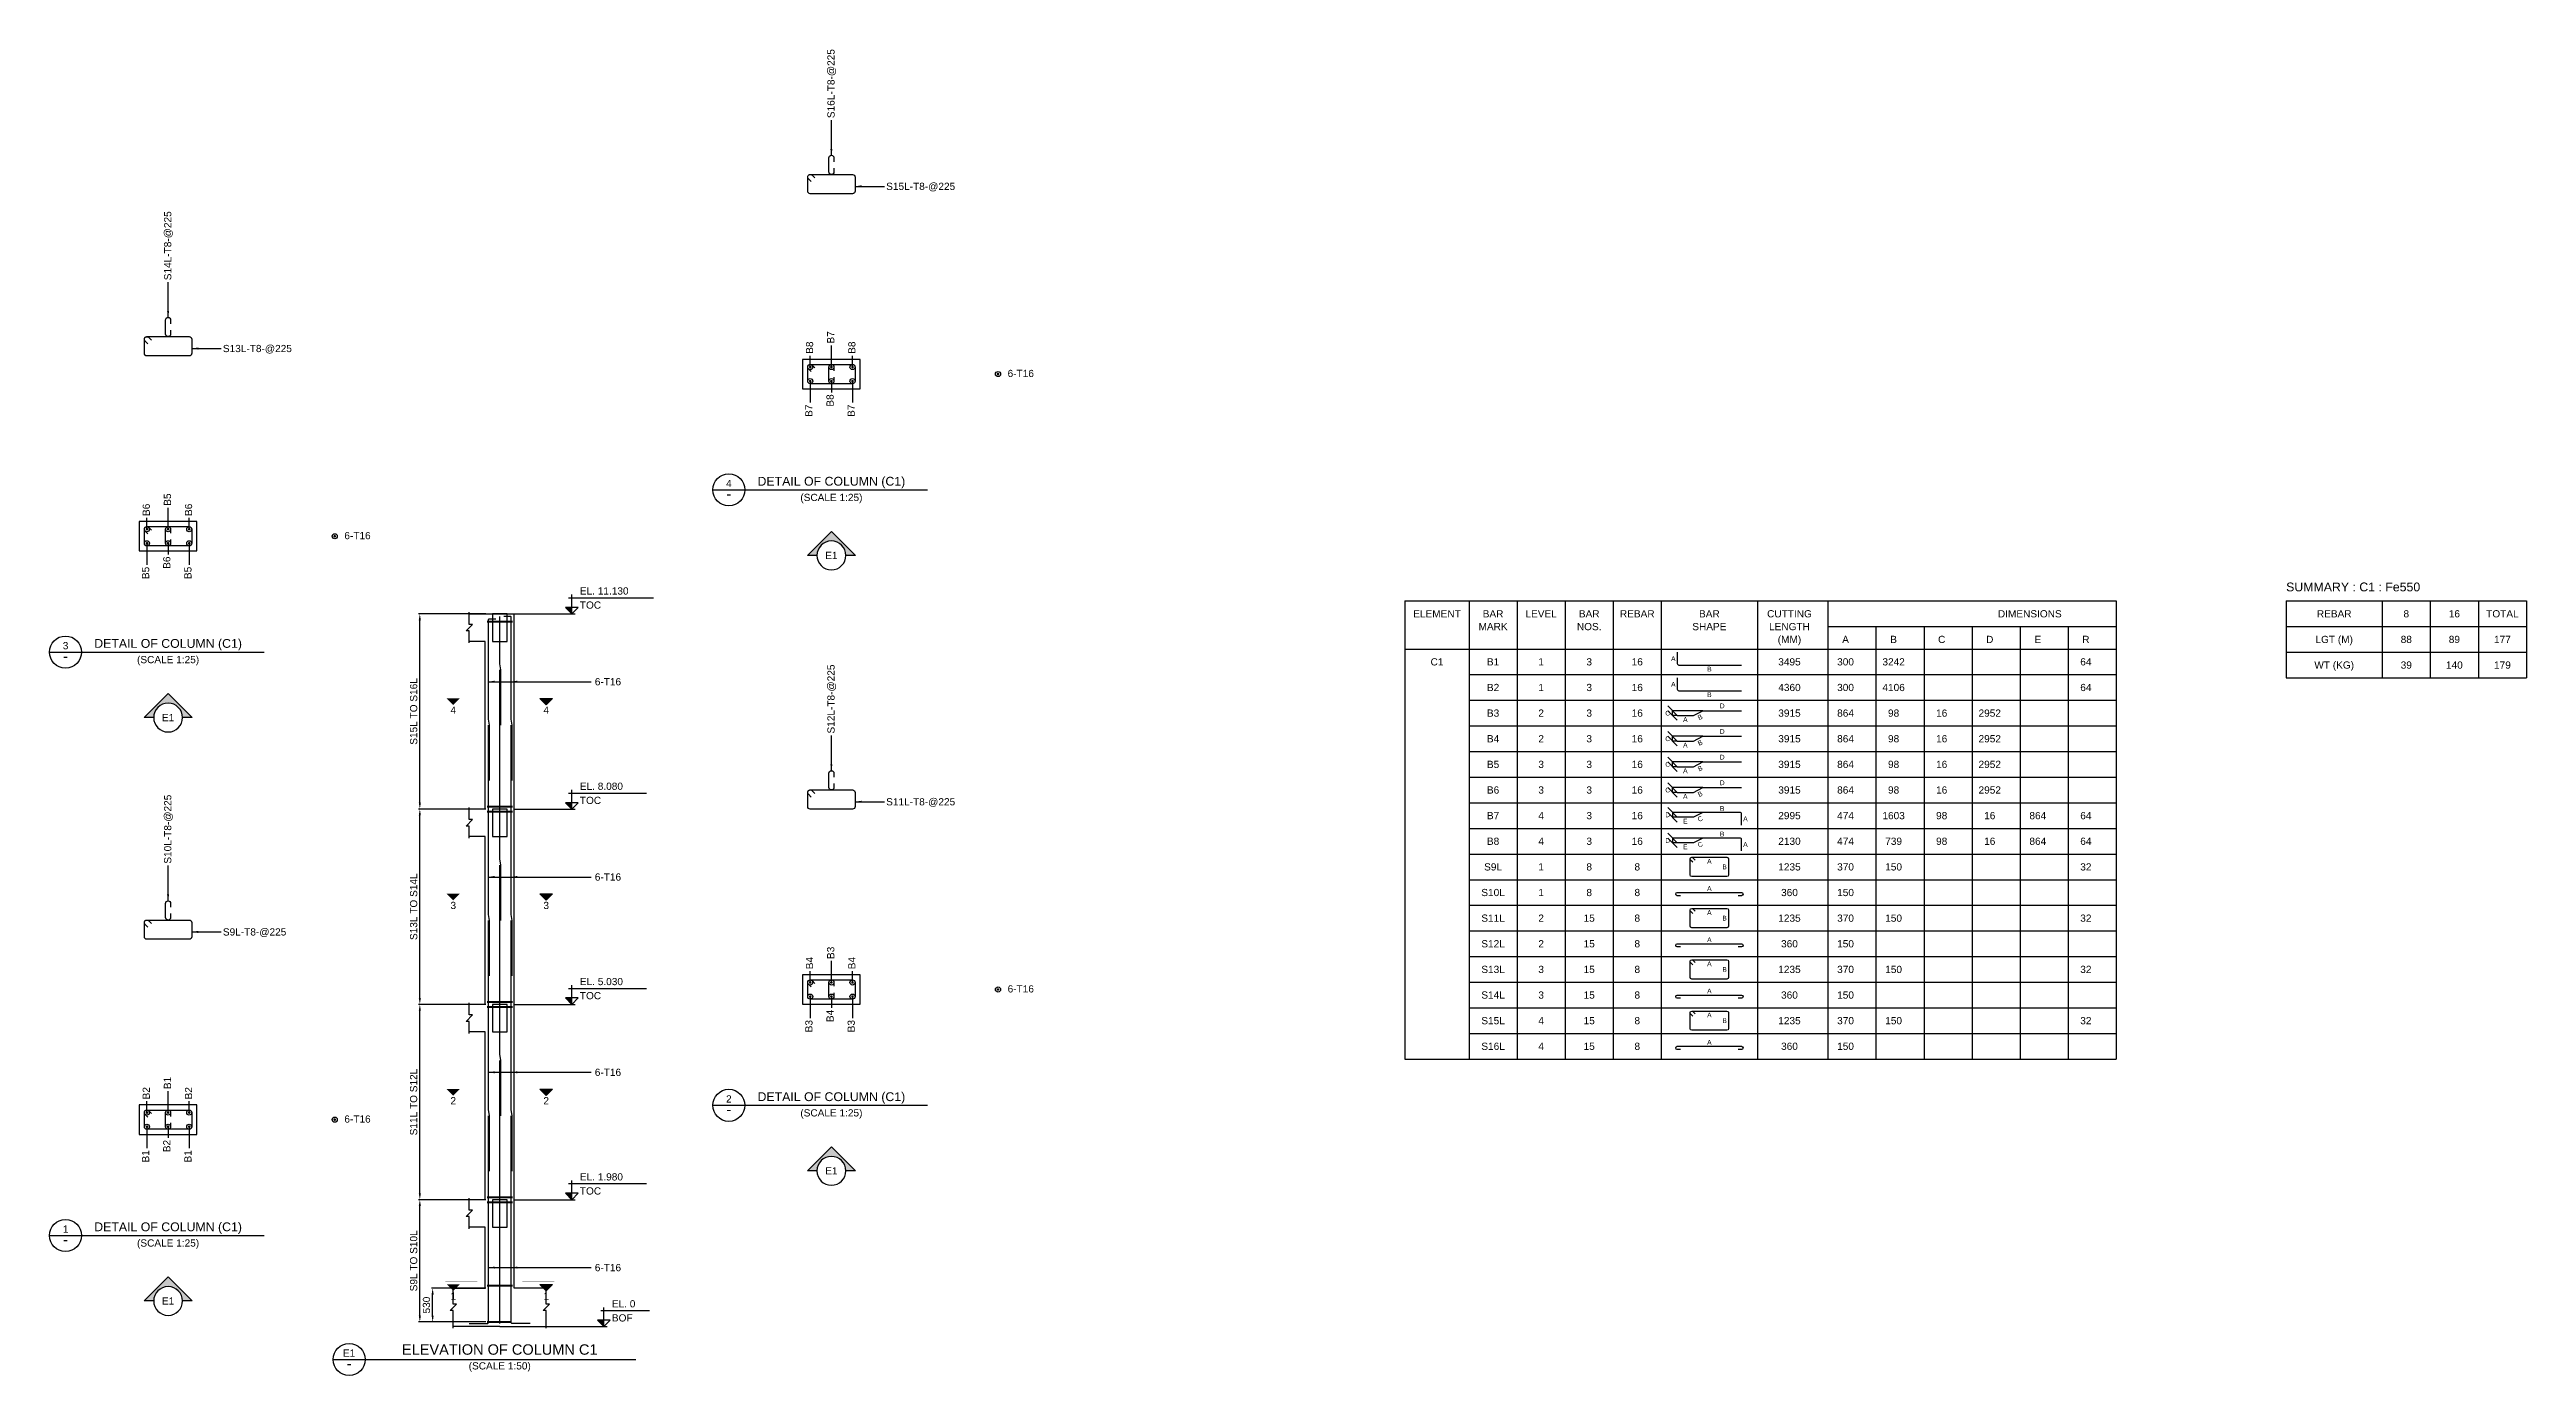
# Model space of a CAD drawing. Header units: inches. Extents: x -14050 to 64750, y -1525 to 593364.
# Drawn here: x -14050 to 63250, y -1525 to 39862 of the extents above; entities that cross this region are included whole.
import ezdxf
from ezdxf.enums import TextEntityAlignment as Align

# ---------------------------------------------------------------- set-up
doc = ezdxf.new("R2010")
doc.units = ezdxf.units.IN
doc.header["$MEASUREMENT"] = 0
for name, color, linetype in [('colSectionMarkLayer', 5, 'Continuous'), ('Concrete Line', 2, 'Continuous'), ('Dim', 31, 'Continuous'), ('Hatch', 25, 'Continuous'), ('Labels', 4, 'Continuous'), ('Link', 225, 'Continuous'), ('Reinforcement', 130, 'Continuous'), ('Schedule Border', 60, 'Continuous'), ('Schedule Header', 4, 'Continuous'), ('Text', 31, 'Continuous'), ('Text_Scale', 31, 'Continuous')]:
    doc.layers.add(name, color=color, linetype=linetype)
doc.styles.add('SC-BBS1', font='SansSerif')
doc.styles.add('SC-COL2', font='sanss___.ttf')
doc.styles.get("Standard").update_dxf_attribs({"font": 'txt.shx'})
doc.dimstyles.new('ColumnSch', dxfattribs={"dimtxt": 225, "dimasz": 200, "dimexe": 38, "dimexo": 38, "dimgap": 80, "dimtad": 1, "dimtoh": 1, "dimdec": 0, "dimzin": 0, "dimdsep": 46, "dimtxsty": 'SC-BBS1', "dimcen": 0.09, "dimclrd": 8, "dimclre": 8, "dimclrt": 31, "dimadec": 0, "dimazin": 0, "dimtfac": 1, "dimtdec": 0, "dimtix": 1, "dimtofl": 0, "dimtmove": 0, "dimatfit": 3, "dimfxl": 1, "dimtolj": 1, "dimtzin": 0, "dimarcsym": 0})
doc.dimstyles.new('SCBBSDim', dxfattribs={"dimtxt": 225, "dimasz": 0.18, "dimexe": 0, "dimexo": 0, "dimgap": 0, "dimtad": 1, "dimtoh": 1, "dimdec": 0, "dimzin": 0, "dimdsep": 46, "dimtxsty": 'Standard', "dimtsz": 150, "dimcen": 0.09, "dimclrd": 8, "dimclre": 8, "dimclrt": 3, "dimadec": 0, "dimazin": 0, "dimtfac": 1, "dimtdec": 0, "dimtix": 1, "dimtofl": 0, "dimtmove": 0, "dimatfit": 3, "dimfxl": 1, "dimtolj": 1, "dimtzin": 0, "dimarcsym": 0})
doc.dimstyles.get("Standard").update_dxf_attribs({"dimtxt": 0.18, "dimasz": 200, "dimexe": 0.18, "dimexo": 0.0625, "dimgap": 0.09, "dimtad": 0, "dimtih": 1, "dimtoh": 1, "dimdec": 4, "dimzin": 0, "dimdsep": 46, "dimtxsty": 'Standard', "dimcen": 0.09, "dimadec": 0, "dimazin": 0, "dimtfac": 1, "dimtdec": 4, "dimtofl": 0, "dimtmove": 0, "dimatfit": 3, "dimfxl": 1, "dimtolj": 1, "dimtzin": 0, "dimarcsym": 0})

# ---------------------------------------------------------------- blocks, each defined once
blk = doc.blocks.new('*D0')
at = {"color": 8, "linetype": 'ByBlock', "lineweight": -2}
for p, q in [((-432, 3962), (-2532, 3962)), ((-2494, 344), (-2494, 3762)), ((-432, 144), (-2532, 144))]:
    blk.add_line(p, q, dxfattribs=at)
at = {"color": 8}
for points in [[(-2494, 3962), (-2461, 3762), (-2527, 3762)], [(-2494, 144), (-2527, 344), (-2461, 344)]]:
    blk.add_solid(points, dxfattribs=at)
at = {"layer": 'DEFPOINTS', "color": 31}
for p in [(-394, 3962), (-2494, 144), (-394, 144)]:
    blk.add_point(p, dxfattribs=at)
at = {"color": 31, "insert": (-2686, 2053), "char_height": 225, "attachment_point": 5, "rotation": 90, "style": 'SC-BBS1'}
blk.add_mtext('\\A1;S9L TO S10L', dxfattribs=at)
blk = doc.blocks.new('*D1')
at = {"color": 8, "linetype": 'ByBlock', "lineweight": -2}
for p, q in [((-432, 1200), (-2132, 1200)), ((-2094, 344), (-2094, 1000)), ((-432, 144), (-2132, 144))]:
    blk.add_line(p, q, dxfattribs=at)
at = {"color": 8}
for points in [[(-2094, 1200), (-2061, 1000), (-2127, 1000)], [(-2094, 144), (-2127, 344), (-2061, 344)]]:
    blk.add_solid(points, dxfattribs=at)
at = {"layer": 'DEFPOINTS', "color": 31}
for p in [(-394, 1200), (-2094, 144), (-394, 144)]:
    blk.add_point(p, dxfattribs=at)
at = {"color": 31, "insert": (-2286, 672), "char_height": 225, "attachment_point": 5, "rotation": 90, "style": 'SC-BBS1'}
blk.add_mtext('\\A1;530', dxfattribs=at)
blk = doc.blocks.new('*D2')
at = {"color": 8, "linetype": 'ByBlock', "lineweight": -2}
for p, q in [((-432, 10058), (-2532, 10058)), ((-2494, 4162), (-2494, 9858)), ((-432, 3962), (-2532, 3962))]:
    blk.add_line(p, q, dxfattribs=at)
at = {"color": 8}
for points in [[(-2494, 10058), (-2461, 9858), (-2527, 9858)], [(-2494, 3962), (-2527, 4162), (-2461, 4162)]]:
    blk.add_solid(points, dxfattribs=at)
at = {"layer": 'DEFPOINTS', "color": 31}
for p in [(-394, 10058), (-2494, 3962), (-394, 3962)]:
    blk.add_point(p, dxfattribs=at)
at = {"color": 31, "insert": (-2686, 7010), "char_height": 225, "attachment_point": 5, "rotation": 90, "style": 'SC-BBS1'}
blk.add_mtext('\\A1;S11L TO S12L', dxfattribs=at)
blk = doc.blocks.new('*D3')
at = {"color": 8, "linetype": 'ByBlock', "lineweight": -2}
for p, q in [((-432, 16154), (-2532, 16154)), ((-2494, 10258), (-2494, 15954)), ((-432, 10058), (-2532, 10058))]:
    blk.add_line(p, q, dxfattribs=at)
at = {"color": 8}
for points in [[(-2494, 16154), (-2461, 15954), (-2527, 15954)], [(-2494, 10058), (-2527, 10258), (-2461, 10258)]]:
    blk.add_solid(points, dxfattribs=at)
at = {"layer": 'DEFPOINTS', "color": 31}
for p in [(-394, 16154), (-2494, 10058), (-394, 10058)]:
    blk.add_point(p, dxfattribs=at)
at = {"color": 31, "insert": (-2686, 13106), "char_height": 225, "attachment_point": 5, "rotation": 90, "style": 'SC-BBS1'}
blk.add_mtext('\\A1;S13L TO S14L', dxfattribs=at)
blk = doc.blocks.new('*D4')
at = {"color": 8, "linetype": 'ByBlock', "lineweight": -2}
for p, q in [((-432, 22250), (-2532, 22250)), ((-2494, 16354), (-2494, 22050)), ((-432, 16154), (-2532, 16154))]:
    blk.add_line(p, q, dxfattribs=at)
at = {"color": 8}
for points in [[(-2494, 22250), (-2461, 22050), (-2527, 22050)], [(-2494, 16154), (-2527, 16354), (-2461, 16354)]]:
    blk.add_solid(points, dxfattribs=at)
at = {"layer": 'DEFPOINTS', "color": 31}
for p in [(-394, 22250), (-2494, 16154), (-394, 16154)]:
    blk.add_point(p, dxfattribs=at)
at = {"color": 31, "insert": (-2686, 19202), "char_height": 225, "attachment_point": 5, "rotation": 90, "style": 'SC-BBS1'}
blk.add_mtext('\\A1;S15L TO S16L', dxfattribs=at)
blk = doc.blocks.new('*D5')
at = {"color": 8, "linetype": 'ByBlock', "lineweight": -2}
for p, q in [((36750, 19075), (36450, 19375)), ((36450, 19225), (36750, 18925)), ((37550, 19225), (36600, 19225)), ((36600, 19075), (36600, 19225)), ((36750, 19075), (36600, 19075))]:
    blk.add_line(p, q, dxfattribs=at)
at = {"layer": 'DEFPOINTS', "color": 31}
for p in [(36600, 19075), (36750, 19075), (37550, 19225)]:
    blk.add_point(p, dxfattribs=at)
blk = doc.blocks.new('*D6')
at = {"color": 8, "linetype": 'ByBlock', "lineweight": -2}
for p, q in [((36750, 18275), (36450, 18575)), ((36450, 18425), (36750, 18125)), ((37550, 18425), (36600, 18425)), ((36600, 18275), (36600, 18425)), ((36750, 18275), (36600, 18275))]:
    blk.add_line(p, q, dxfattribs=at)
at = {"layer": 'DEFPOINTS', "color": 31}
for p in [(36600, 18275), (36750, 18275), (37550, 18425)]:
    blk.add_point(p, dxfattribs=at)
blk = doc.blocks.new('*D7')
at = {"color": 8, "linetype": 'ByBlock', "lineweight": -2}
for p, q in [((36750, 17475), (36450, 17775)), ((36450, 17625), (36750, 17325)), ((37550, 17625), (36600, 17625)), ((36600, 17475), (36600, 17625)), ((36750, 17475), (36600, 17475))]:
    blk.add_line(p, q, dxfattribs=at)
at = {"layer": 'DEFPOINTS', "color": 31}
for p in [(36600, 17475), (36750, 17475), (37550, 17625)]:
    blk.add_point(p, dxfattribs=at)
blk = doc.blocks.new('*D8')
at = {"color": 8, "linetype": 'ByBlock', "lineweight": -2}
for p, q in [((36750, 16675), (36450, 16975)), ((36450, 16825), (36750, 16525)), ((37550, 16825), (36600, 16825)), ((36600, 16675), (36600, 16825)), ((36750, 16675), (36600, 16675))]:
    blk.add_line(p, q, dxfattribs=at)
at = {"layer": 'DEFPOINTS', "color": 31}
for p in [(36600, 16675), (36750, 16675), (37550, 16825)]:
    blk.add_point(p, dxfattribs=at)
blk = doc.blocks.new('*D9')
at = {"color": 8, "linetype": 'ByBlock', "lineweight": -2}
for p, q in [((36750, 15900), (36450, 16200)), ((36450, 16050), (36750, 15750)), ((37550, 16050), (36600, 16050)), ((36600, 16050), (36600, 15900)), ((37250, 15900), (36600, 15900))]:
    blk.add_line(p, q, dxfattribs=at)
at = {"layer": 'DEFPOINTS', "color": 31}
for p in [(36600, 16050), (37250, 15900), (37550, 16050)]:
    blk.add_point(p, dxfattribs=at)
blk = doc.blocks.new('*D10')
at = {"color": 8, "linetype": 'ByBlock', "lineweight": -2}
for p, q in [((36750, 15100), (36450, 15400)), ((36450, 15250), (36750, 14950)), ((37550, 15250), (36600, 15250)), ((36600, 15250), (36600, 15100)), ((37250, 15100), (36600, 15100))]:
    blk.add_line(p, q, dxfattribs=at)
at = {"layer": 'DEFPOINTS', "color": 31}
for p in [(36600, 15250), (37250, 15100), (37550, 15250)]:
    blk.add_point(p, dxfattribs=at)

msp = doc.modelspace()

# ---------------------------------------------------------------- hatches: boundary and pattern name
at = {"layer": 'Hatch'}
h = msp.add_hatch(color=256, dxfattribs=at)
edge = h.paths.add_edge_path(flags=16)
edge.add_line((9900, 24072), (9600, 24072))
edge.add_line((9600, 24072), (10350, 24822))
edge.add_line((10350, 24822), (11100, 24072))
edge.add_line((11100, 24072), (10800, 24072))
edge.add_arc((10350, 24072), 450, 0, 180)
for points in [[(2250, 22250), (2250, 22450), (2050, 22450)], [(-1650, 19605), (-1450, 19405), (-1250, 19605), (-1650, 19605)], [(1650, 19605), (1450, 19405), (1250, 19605), (1650, 19605)], [(2250, 16154), (2250, 16354), (2050, 16354)], [(-1650, 13509), (-1450, 13309), (-1250, 13509), (-1650, 13509)], [(1650, 13509), (1450, 13309), (1250, 13509), (1650, 13509)], [(2250, 10058), (2250, 10258), (2050, 10258)], [(-1650, 7413), (-1450, 7213), (-1250, 7413), (-1650, 7413)], [(1650, 7413), (1450, 7213), (1250, 7413), (1650, 7413)], [(2250, 3962), (2250, 4162), (2050, 4162)], [(-1650, 1317), (-1450, 1117), (-1250, 1317), (-1650, 1317)], [(1650, 1317), (1450, 1117), (1250, 1317), (1650, 1317)], [(3250, 0), (3250, 200), (3050, 200)]]:
    msp.add_hatch(color=256, dxfattribs=at).paths.add_polyline_path(points, flags=0)
h = msp.add_hatch(color=256, dxfattribs=at)
edge = h.paths.add_edge_path(flags=16)
edge.add_line((-10800, 19010), (-11100, 19010))
edge.add_line((-11100, 19010), (-10350, 19760))
edge.add_line((-10350, 19760), (-9600, 19010))
edge.add_line((-9600, 19010), (-9900, 19010))
edge.add_arc((-10350, 19010), 450, 0, 180)
h = msp.add_hatch(color=256, dxfattribs=at)
edge = h.paths.add_edge_path(flags=16)
edge.add_line((9900, 4862), (9600, 4862))
edge.add_line((9600, 4862), (10350, 5612))
edge.add_line((10350, 5612), (11100, 4862))
edge.add_line((11100, 4862), (10800, 4862))
edge.add_arc((10350, 4862), 450, 0, 180)
h = msp.add_hatch(color=256, dxfattribs=at)
edge = h.paths.add_edge_path(flags=16)
edge.add_line((-10800, 800), (-11100, 800))
edge.add_line((-11100, 800), (-10350, 1550))
edge.add_line((-10350, 1550), (-9600, 800))
edge.add_line((-9600, 800), (-9900, 800))
edge.add_arc((-10350, 800), 450, 0, 180)

# ---------------------------------------------------------------- linework, layer by layer
at = {"lineweight": 50}
for p, q in [((-394, 22010), (394, 22010)), ((-394, 16234), (394, 16234)), ((-394, 16074), (394, 16074)), ((-394, 10138), (394, 10138)), ((-394, 9978), (394, 9978)), ((-394, 4042), (394, 4042)), ((-394, 3882), (394, 3882)), ((-394, 1280), (394, 1280)), ((-394, 144), (370, 144))]:
    msp.add_line(p, q, dxfattribs=at)
at = {"layer": 'colSectionMarkLayer'}
for p, q in [((6650, 26117), (13350, 26117)), ((2150, 22750), (4800, 22750)), ((2250, 22250), (2250, 22850)), ((450, 22250), (2350, 22250)), ((-14050, 21055), (-7350, 21055)), ((2150, 16654), (4575, 16654)), ((2250, 16154), (2250, 16754)), ((450, 16154), (2350, 16154)), ((450, 10058), (2350, 10058)), ((2150, 10558), (4575, 10558)), ((2250, 10058), (2250, 10658)), ((6650, 6907), (13350, 6907)), ((450, 3962), (2350, 3962)), ((2150, 4462), (4575, 4462)), ((2250, 3962), (2250, 4562)), ((-14050, 2845), (-7350, 2845)), ((1450, 0), (3350, 0)), ((3150, 500), (4675, 500)), ((3250, 0), (3250, 600)), ((-5200, -1025), (4250, -1025))]:
    msp.add_line(p, q, dxfattribs=at)
for points in [[(9900, 24072), (9600, 24072), (10350, 24822), (11100, 24072), (10800, 24072, 1), (9900, 24072, 1), (10800, 24072)], [(-10800, 19010), (-11100, 19010), (-10350, 19760), (-9600, 19010), (-9900, 19010, 1), (-10800, 19010, 1), (-9900, 19010)], [(9900, 4862), (9600, 4862), (10350, 5612), (11100, 4862), (10800, 4862, 1), (9900, 4862, 1), (10800, 4862)], [(-10800, 800), (-11100, 800), (-10350, 1550), (-9600, 800), (-9900, 800, 1), (-10800, 800, 1), (-9900, 800)]]:
    msp.add_lwpolyline(points, format="xyb", dxfattribs=at)
for points in [[(2250, 22250), (2450, 22450), (2050, 22450)], [(2250, 16154), (2450, 16354), (2050, 16354)], [(2250, 10058), (2450, 10258), (2050, 10258)], [(2250, 3962), (2450, 4162), (2050, 4162)], [(3250, 0), (3450, 200), (3050, 200)]]:
    msp.add_lwpolyline(points, close=True, dxfattribs=at)
at = {"layer": 'colSectionMarkLayer', "const_width": 5}
for points in [[(-700, 19705), (-1700, 19705)], [(-1650, 19605), (-1450, 19405), (-1250, 19605), (-1650, 19605)], [(700, 19705), (1700, 19705)], [(-700, 13609), (-1700, 13609)], [(-1650, 13509), (-1450, 13309), (-1250, 13509), (-1650, 13509)], [(700, 13609), (1700, 13609)], [(-700, 7513), (-1700, 7513)], [(-1650, 7413), (-1450, 7213), (-1250, 7413), (-1650, 7413)], [(700, 7513), (1700, 7513)], [(-700, 1417), (-1700, 1417)], [(-1650, 1317), (-1450, 1117), (-1250, 1317), (-1650, 1317)], [(700, 1417), (1700, 1417)]]:
    msp.add_lwpolyline(points, dxfattribs=at)
at = {"layer": 'colSectionMarkLayer'}
for points in [[(1650, 19605), (1450, 19405), (1250, 19605), (1650, 19605)], [(1650, 13509), (1450, 13309), (1250, 13509), (1650, 13509)], [(1650, 7413), (1450, 7213), (1250, 7413), (1650, 7413)], [(1650, 1317), (1450, 1117), (1250, 1317), (1650, 1317)]]:
    msp.add_lwpolyline(points, dxfattribs=at)
for centre in [(7150, 26117), (-13550, 21055), (7150, 6907), (-13550, 2845), (-4700, -1025)]:
    msp.add_circle(centre, 500, dxfattribs=at)
at = {"layer": 'Concrete Line'}
for p, q in [((-950, 22250), (450, 22250)), ((450, 16154), (450, 22250)), ((-450, 21390), (-950, 21390)), ((-450, 16154), (-450, 21390)), ((-450, 16154), (-950, 16154)), ((-450, 16154), (-450, 16154)), ((-450, 16154), (-450, 16154)), ((450, 10058), (450, 16154)), ((450, 16154), (450, 16154)), ((450, 16154), (450, 16154)), ((-450, 15294), (-950, 15294)), ((-450, 10058), (-450, 15294)), ((-450, 10058), (-950, 10058)), ((-450, 10058), (-450, 10058)), ((-450, 10058), (-450, 10058)), ((450, 3962), (450, 10058)), ((450, 10058), (450, 10058)), ((450, 10058), (450, 10058)), ((-450, 9198), (-950, 9198)), ((-450, 3962), (-450, 9198)), ((-450, 3962), (-950, 3962)), ((-450, 3962), (-450, 3962)), ((-450, 3962), (-450, 3962)), ((450, 1200), (450, 3962)), ((450, 3962), (450, 3962)), ((450, 3962), (450, 3962)), ((-450, 3102), (-950, 3102)), ((-450, 1200), (-450, 3102)), ((-1450, 1200), (-450, 1200)), ((1450, 1200), (450, 1200)), ((1450, 1200), (450, 1200)), ((0, 0), (-1450, 0)), ((0, 0), (1450, 0))]:
    msp.add_line(p, q, dxfattribs=at)
for points in [[(9450, 29272), (11250, 29272), (11250, 29272), (11250, 30192), (11250, 30192), (9450, 30192), (9450, 30192), (9450, 29272)], [(-11250, 24210), (-9450, 24210), (-9450, 24210), (-9450, 25130), (-9450, 25130), (-11250, 25130), (-11250, 25130), (-11250, 24210)], [(-230, 22250), (-230, 21390), (230, 21390), (230, 22250)], [(-230, 16154), (-230, 15294), (230, 15294), (230, 16154)], [(9450, 10062), (11250, 10062), (11250, 10062), (11250, 10982), (11250, 10982), (9450, 10982), (9450, 10982), (9450, 10062)], [(-230, 10058), (-230, 9198), (230, 9198), (230, 10058)], [(-11250, 6000), (-9450, 6000), (-9450, 6000), (-9450, 6920), (-9450, 6920), (-11250, 6920), (-11250, 6920), (-11250, 6000)], [(-230, 3962), (-230, 3102), (230, 3102), (230, 3962)]]:
    msp.add_lwpolyline(points, close=True, dxfattribs=at)
for points in [[(-950, 21340), (-950, 21720), (-1050, 21720), (-850, 21920), (-950, 21920), (-950, 22300)], [(-950, 15244), (-950, 15624), (-1050, 15624), (-850, 15824), (-950, 15824), (-950, 16204)], [(-950, 9148), (-950, 9528), (-1050, 9528), (-850, 9728), (-950, 9728), (-950, 10108)], [(-950, 3052), (-950, 3432), (-1050, 3432), (-850, 3632), (-950, 3632), (-950, 4012)], [(-1450, -50), (-1450, 500), (-1550, 500), (-1350, 700), (-1450, 700), (-1450, 1250)], [(1450, -50), (1450, 500), (1350, 500), (1550, 700), (1450, 700), (1450, 1250)]]:
    msp.add_lwpolyline(points, dxfattribs=at)
at = {"layer": 'Dim', "color": 8}
for p, q in [((9690, 29984), (9690, 30304)), ((10350, 29984), (10350, 30624)), ((11010, 29984), (11010, 30304)), ((9690, 29480), (9690, 28840)), ((10350, 29480), (10350, 29160)), ((11010, 29480), (11010, 28840)), ((-10350, 24922), (-10350, 25562)), ((-11010, 24922), (-11010, 25242)), ((-9690, 24922), (-9690, 25242)), ((-11010, 24418), (-11010, 23778)), ((-10350, 24418), (-10350, 24098)), ((-9690, 24418), (-9690, 23778)), ((9690, 10774), (9690, 11094)), ((10350, 10774), (10350, 11414)), ((11010, 10774), (11010, 11094)), ((9690, 10270), (9690, 9630)), ((10350, 10270), (10350, 9950)), ((11010, 10270), (11010, 9630)), ((-11010, 6712), (-11010, 7032)), ((-10350, 6712), (-10350, 7352)), ((-9690, 6712), (-9690, 7032)), ((-11010, 6208), (-11010, 5568)), ((-10350, 6208), (-10350, 5888)), ((-9690, 6208), (-9690, 5568))]:
    msp.add_line(p, q, dxfattribs=at)
at = {"layer": 'Link'}
for points in [[(10430, 36162), (10430, 36042, -1), (10270, 36042), (10270, 36482, -1), (10430, 36482), (10430, 36362)], [(9718.3, 35740.6), (9633.4, 35825.4, -0.668178), (9690, 35962), (11010, 35962, -0.4142136), (11090, 35882), (11090, 35442, -0.4142136), (11010, 35362), (9690, 35362, -0.4142136), (9610, 35442), (9610, 35882, -0.6681793), (9746.6, 35938.6), (9831.4, 35853.7)], [(-10270, 31100), (-10270, 30980, -1), (-10430, 30980), (-10430, 31420, -1), (-10270, 31420), (-10270, 31300)], [(-10981.7, 30678.6), (-11066.6, 30763.4, -0.668178), (-11010, 30900), (-9690, 30900, -0.4142136), (-9610, 30820), (-9610, 30380, -0.4142136), (-9690, 30300), (-11010, 30300, -0.4142136), (-11090, 30380), (-11090, 30820, -0.6681793), (-10953.4, 30876.6), (-10868.6, 30791.7)], [(9718.3, 29810.6), (9633.4, 29895.4, -0.668178), (9690, 30032), (11010, 30032, -0.4142136), (11090, 29952), (11090, 29512, -0.4142136), (11010, 29432), (9690, 29432, -0.4142136), (9610, 29512), (9610, 29952, -0.6681793), (9746.6, 30008.6), (9831.4, 29923.7)], [(10430, 29632), (10430, 29512, -1), (10270, 29512), (10270, 29952, -1), (10430, 29952), (10430, 29832)], [(-10981.7, 24748.6), (-11066.6, 24833.4, -0.668178), (-11010, 24970), (-9690, 24970, -0.4142136), (-9610, 24890), (-9610, 24450, -0.4142136), (-9690, 24370), (-11010, 24370, -0.4142136), (-11090, 24450), (-11090, 24890, -0.6681793), (-10953.4, 24946.6), (-10868.6, 24861.7)], [(-10270, 24570), (-10270, 24450, -1), (-10430, 24450), (-10430, 24890, -1), (-10270, 24890), (-10270, 24770)], [(10430, 16952), (10430, 16832, -1), (10270, 16832), (10270, 17272, -1), (10430, 17272), (10430, 17152)], [(9718.3, 16530.6), (9633.4, 16615.4, -0.668178), (9690, 16752), (11010, 16752, -0.4142136), (11090, 16672), (11090, 16232, -0.4142136), (11010, 16152), (9690, 16152, -0.4142136), (9610, 16232), (9610, 16672, -0.6681793), (9746.6, 16728.6), (9831.4, 16643.7)], [(-10270, 12890), (-10270, 12770, -1), (-10430, 12770), (-10430, 13210, -1), (-10270, 13210), (-10270, 13090)], [(-10981.7, 12468.6), (-11066.6, 12553.4, -0.668178), (-11010, 12690), (-9690, 12690, -0.4142136), (-9610, 12610), (-9610, 12170, -0.4142136), (-9690, 12090), (-11010, 12090, -0.4142136), (-11090, 12170), (-11090, 12610, -0.6681793), (-10953.4, 12666.6), (-10868.6, 12581.7)], [(9718.3, 10600.6), (9633.4, 10685.4, -0.668178), (9690, 10822), (11010, 10822, -0.4142136), (11090, 10742), (11090, 10302, -0.4142136), (11010, 10222), (9690, 10222, -0.4142136), (9610, 10302), (9610, 10742, -0.6681793), (9746.6, 10798.6), (9831.4, 10713.7)], [(10430, 10422), (10430, 10302, -1), (10270, 10302), (10270, 10742, -1), (10430, 10742), (10430, 10622)], [(-10981.7, 6538.6), (-11066.6, 6623.4, -0.668178), (-11010, 6760), (-9690, 6760, -0.4142136), (-9610, 6680), (-9610, 6240, -0.4142136), (-9690, 6160), (-11010, 6160, -0.4142136), (-11090, 6240), (-11090, 6680, -0.6681793), (-10953.4, 6736.6), (-10868.6, 6651.7)], [(-10270, 6360), (-10270, 6240, -1), (-10430, 6240), (-10430, 6680, -1), (-10270, 6680), (-10270, 6560)]]:
    msp.add_lwpolyline(points, format="xyb", dxfattribs=at)
at = {"layer": 'Reinforcement', "color": 130, "const_width": 40}
for points in [[(9670, 29952, 1), (9710, 29952, 1)], [(9670, 29512, 1), (9710, 29512, 1)], [(10330, 29952, 1), (10370, 29952, 1)], [(10330, 29512, 1), (10370, 29512, 1)], [(10990, 29952, 1), (11030, 29952, 1)], [(10990, 29512, 1), (11030, 29512, 1)], [(15530, 29732, 1), (15570, 29732, 1)], [(-11030, 24890, 1), (-10990, 24890, 1)], [(-10370, 24890, 1), (-10330, 24890, 1)], [(-9710, 24890, 1), (-9670, 24890, 1)], [(-11030, 24450, 1), (-10990, 24450, 1)], [(-10370, 24450, 1), (-10330, 24450, 1)], [(-9710, 24450, 1), (-9670, 24450, 1)], [(-5170, 24670, 1), (-5130, 24670, 1)], [(9670, 10742, 1), (9710, 10742, 1)], [(9670, 10302, 1), (9710, 10302, 1)], [(10330, 10742, 1), (10370, 10742, 1)], [(10330, 10302, 1), (10370, 10302, 1)], [(10990, 10742, 1), (11030, 10742, 1)], [(10990, 10302, 1), (11030, 10302, 1)], [(15530, 10522, 1), (15570, 10522, 1)], [(-11030, 6680, 1), (-10990, 6680, 1)], [(-11030, 6240, 1), (-10990, 6240, 1)], [(-10370, 6680, 1), (-10330, 6680, 1)], [(-10370, 6240, 1), (-10330, 6240, 1)], [(-9710, 6680, 1), (-9670, 6680, 1)], [(-9710, 6240, 1), (-9670, 6240, 1)], [(-5170, 6460, 1), (-5130, 6460, 1)]]:
    msp.add_lwpolyline(points, format="xyb", close=True, dxfattribs=at)
at = {"layer": 'Reinforcement'}
for points in [[(-322, 17044), (-322, 18772), (-354, 18964), (-354, 22060, -0.4142136), (-324, 22090), (-124, 22090)], [(386, 17044), (386, 18772), (354, 18964), (354, 22140, 0.4142136), (324, 22170), (124, 22170)], [(36750, 21050), (36750, 20700, 0.5), (36800, 20650), (38750, 20650)], [(36750, 20250), (36750, 19900, 0.5), (36800, 19850), (38750, 19850)], [(38750, 15650), (38750, 16000, 0.5), (38700, 16050), (37550, 16050), (37250, 15900), (36750, 15900)], [(38750, 14850), (38750, 15200, 0.5), (38700, 15250), (37550, 15250), (37250, 15100), (36750, 15100)], [(37235.4, 14493.9), (37164.6, 14564.6, -0.1989124), (37150, 14600, -0.4142046), (37200, 14650, -0.1989044), (37235.4, 14635.4), (37306.1, 14564.6)], [(36850, 13450), (36750, 13450, -1), (36750, 13550), (38750, 13550, -1), (38750, 13450), (38650, 13450)], [(37235.4, 12893.9), (37164.6, 12964.6, -0.1989124), (37150, 13000, -0.4142046), (37200, 13050, -0.1989044), (37235.4, 13035.4), (37306.1, 12964.6)], [(36850, 11850), (36750, 11850, -1), (36750, 11950), (38750, 11950, -1), (38750, 11850), (38650, 11850)], [(37235.4, 11293.9), (37164.6, 11364.6, -0.1989124), (37150, 11400, -0.4142046), (37200, 11450, -0.1989044), (37235.4, 11435.4), (37306.1, 11364.6)], [(36850, 10250), (36750, 10250, -1), (36750, 10350), (38750, 10350, -1), (38750, 10250), (38650, 10250)], [(37235.4, 9693.9), (37164.6, 9764.6, -0.1989124), (37150, 9800, -0.4142046), (37200, 9850, -0.1989044), (37235.4, 9835.4), (37306.1, 9764.6)], [(36850, 8650), (36750, 8650, -1), (36750, 8750), (38750, 8750, -1), (38750, 8650), (38650, 8650)], [(-954, 96), (-384, 96, 0.4142136), (-354, 126), (-354, 6580)], [(954, 96), (384, 96, -0.4142136), (354, 126), (354, 6580)]]:
    msp.add_lwpolyline(points, format="xyb", dxfattribs=at)
for points in [[(32, 18772), (32, 20500), (0, 20692), (0, 22170), (0, 22170), (0, 22170)], [(32, 12676), (32, 14404), (0, 14596), (0, 20500)], [(-322, 10948), (-322, 12676), (-354, 12868), (-354, 18772)], [(386, 10948), (386, 12676), (354, 12868), (354, 18772)], [(36750, 19075), (37250, 19075), (37550, 19225), (38750, 19225)], [(36750, 18275), (37250, 18275), (37550, 18425), (38750, 18425)], [(36750, 17475), (37250, 17475), (37550, 17625), (38750, 17625)], [(36750, 16675), (37250, 16675), (37550, 16825), (38750, 16825)], [(32, 6580), (32, 8308), (0, 8500), (0, 14404)], [(-322, 4852), (-322, 6580), (-354, 6772), (-354, 12676)], [(386, 4852), (386, 6580), (354, 6772), (354, 12676)], [(0, 96), (0, 96), (0, 96), (0, 8308)]]:
    msp.add_lwpolyline(points, dxfattribs=at)
for points in [[(37150, 14600, -0.4142046), (37200, 14650), (38300, 14650, -0.4142046), (38350, 14600), (38350, 14100, -0.4142046), (38300, 14050), (37200, 14050, -0.4142046), (37150, 14100)], [(37150, 13000, -0.4142046), (37200, 13050), (38300, 13050, -0.4142046), (38350, 13000), (38350, 12500, -0.4142046), (38300, 12450), (37200, 12450, -0.4142046), (37150, 12500)], [(37150, 11400, -0.4142046), (37200, 11450), (38300, 11450, -0.4142046), (38350, 11400), (38350, 10900, -0.4142046), (38300, 10850), (37200, 10850, -0.4142046), (37150, 10900)], [(37150, 9800, -0.4142046), (37200, 9850), (38300, 9850, -0.4142046), (38350, 9800), (38350, 9300, -0.4142046), (38300, 9250), (37200, 9250, -0.4142046), (37150, 9300)]]:
    msp.add_lwpolyline(points, format="xyb", close=True, dxfattribs=at)
at = {"layer": 'Reinforcement', "color": 130}
for centre in [(9690, 29952), (9690, 29512), (10350, 29952), (10350, 29512), (11010, 29952), (11010, 29512), (15550, 29732), (-11010, 24890), (-10350, 24890), (-9690, 24890), (-5150, 24670), (-11010, 24450), (-10350, 24450), (-9690, 24450), (9690, 10742), (10350, 10742), (11010, 10742), (9690, 10302), (10350, 10302), (11010, 10302), (15550, 10522), (-11010, 6680), (-11010, 6240), (-10350, 6680), (-10350, 6240), (-9690, 6680), (-9690, 6240), (-5150, 6460)]:
    msp.add_circle(centre, 80, dxfattribs=at)
at = {"layer": 'Schedule Border'}
for p, q in [((28250, 22650), (50450, 22650)), ((28250, 22650), (28250, 8350)), ((30250, 22650), (30250, 8350)), ((31750, 22650), (31750, 8350)), ((33250, 22650), (33250, 8350)), ((34750, 22650), (34750, 8350)), ((36250, 22650), (36250, 8350)), ((39250, 22650), (39250, 8350)), ((41450, 22650), (41450, 8350)), ((50450, 22650), (50450, 8350)), ((55750, 22650), (63250, 22650)), ((55750, 22650), (55750, 20250)), ((58750, 22650), (58750, 20250)), ((60250, 22650), (60250, 20250)), ((61750, 22650), (61750, 20250)), ((63250, 22650), (63250, 20250)), ((41450, 21850), (50450, 21850)), ((42950, 21850), (42950, 8350)), ((44450, 21850), (44450, 8350)), ((45950, 21850), (45950, 8350)), ((47450, 21850), (47450, 8350)), ((48950, 21850), (48950, 8350)), ((55750, 21850), (63250, 21850)), ((28250, 21150), (50450, 21150)), ((55750, 21050), (63250, 21050)), ((30250, 20350), (50450, 20350)), ((55750, 20250), (63250, 20250)), ((30250, 19550), (50450, 19550)), ((30250, 18750), (50450, 18750)), ((30250, 17950), (50450, 17950)), ((30250, 17150), (50450, 17150)), ((30250, 16350), (50450, 16350)), ((30250, 15550), (50450, 15550)), ((30250, 14750), (50450, 14750)), ((30250, 13950), (50450, 13950)), ((30250, 13150), (50450, 13150)), ((30250, 12350), (50450, 12350)), ((30250, 11550), (50450, 11550)), ((30250, 10750), (50450, 10750)), ((30250, 9950), (50450, 9950)), ((30250, 9150), (50450, 9150)), ((28250, 8350), (50450, 8350)), ((30250, 8350), (50450, 8350))]:
    msp.add_line(p, q, dxfattribs=at)

# ---------------------------------------------------------------- texts
at = {"layer": 'colSectionMarkLayer', "style": 'SC-BBS1'}
for s, p in [('4', (-1450, 19355)), ('4', (1450, 19355)), ('3', (-1450, 13259)), ('3', (1450, 13259)), ('2', (-1450, 7163)), ('2', (1450, 7163)), ('1', (-1450, 1067)), ('1', (1450, 1067))]:
    msp.add_text(s, height=225, dxfattribs=at).set_placement(p, align=Align.TOP_CENTER)
at = {"layer": 'Dim', "style": 'SC-COL2'}
for s, p in [('B7', (10328, 30684)), ('B8', (9668, 30364)), ('B8', (10988, 30364)), ('B6', (-11032, 25302)), ('B5', (-10372, 25622)), ('B6', (-9712, 25302)), ('B3', (10328, 11474)), ('B4', (9668, 11154)), ('B4', (10988, 11154)), ('B1', (-10372, 7412)), ('B2', (-11032, 7092)), ('B2', (-9712, 7092))]:
    msp.add_text(s, height=225, rotation=90, dxfattribs=at).set_placement(p, align=Align.MIDDLE_LEFT)
for s, p in [('B7', (9648, 28780)), ('B8', (10308, 29100)), ('B7', (10968, 28780)), ('B6', (-10392, 24038)), ('B5', (-11052, 23718)), ('B5', (-9732, 23718)), ('B3', (9648, 9570)), ('B4', (10308, 9890)), ('B3', (10968, 9570)), ('B1', (-11052, 5508)), ('B2', (-10392, 5828)), ('B1', (-9732, 5508))]:
    msp.add_text(s, height=225, rotation=90, dxfattribs=at).set_placement(p, align=Align.MIDDLE_RIGHT)
at = {"layer": 'Dim', "style": 'SC-BBS1'}
for s, p in [('A', (36625, 20850)), ('A', (36625, 20050)), ('B', (37750, 20525)), ('B', (37750, 19725)), ('D', (38150, 19375)), ('C', (36450, 19150)), ('A', (37000, 18950)), ('D', (38150, 18575)), ('C', (36450, 18350)), ('A', (37000, 18150)), ('D', (38150, 17775)), ('C', (36450, 17550)), ('A', (37000, 17350)), ('D', (38150, 16975)), ('C', (36450, 16750)), ('A', (37000, 16550)), ('B', (38150, 16175)), ('D', (36450, 15975)), ('E', (37000, 15775)), ('A', (38875, 15850)), ('D', (36450, 15175)), ('E', (37000, 14975)), ('B', (38150, 15375)), ('A', (38875, 15050)), ('A', (37750, 14525)), ('B', (38225, 14350)), ('A', (37750, 13675)), ('A', (37750, 12925)), ('B', (38225, 12750)), ('A', (37750, 12075)), ('A', (37750, 11325)), ('B', (38225, 11150)), ('A', (37750, 10475)), ('A', (37750, 9725)), ('B', (38225, 9550)), ('A', (37750, 8875))]:
    msp.add_text(s, height=150, dxfattribs=at).set_placement(p, align=Align.MIDDLE_CENTER)
for s, p in [('B', (37462.5, 19025)), ('B', (37462.5, 18225)), ('B', (37462.5, 17425)), ('B', (37462.5, 16625)), ('C', (37462.5, 15850)), ('C', (37462.5, 15050))]:
    msp.add_text(s, height=150, rotation=26.565051, dxfattribs=at).set_placement(p, align=Align.MIDDLE_CENTER)
at = {"layer": 'Labels', "style": 'SC-BBS1'}
for s, height, p in [('4', 225, (7150, 26137)), ('DETAIL OF COLUMN (C1)', 275, (10350, 26167)), ('3', 225, (-13550, 21075)), ('DETAIL OF COLUMN (C1)', 275, (-10350, 21105)), ('2', 225, (7150, 6927)), ('DETAIL OF COLUMN (C1)', 275, (10350, 6957)), ('1', 225, (-13550, 2865)), ('DETAIL OF COLUMN (C1)', 275, (-10350, 2895)), ('E1', 225, (-4700, -1005)), ('ELEVATION OF COLUMN C1', 325, (0, -975))]:
    msp.add_text(s, height=height, dxfattribs=at).set_placement(p, align=Align.BOTTOM_CENTER)
for s, height, p in [('-', 325, (7150, 25992)), ('E1', 225, (10350, 24072)), ('-', 325, (-13550, 20930)), ('E1', 225, (-10350, 19010)), ('-', 325, (7150, 6782)), ('E1', 225, (10350, 4862)), ('-', 325, (-13550, 2720)), ('E1', 225, (-10350, 800)), ('-', 325, (-4700, -1150))]:
    msp.add_text(s, height=height, dxfattribs=at).set_placement(p, align=Align.MIDDLE_CENTER)
at = {"layer": 'Schedule Header', "style": 'SC-BBS1'}
msp.add_text('SUMMARY : C1 : Fe550', height=275, dxfattribs=at).set_placement((55750, 22950))
for s, p in [('ELEMENT', (29250, 22250)), ('MARK', (31000, 21850)), ('BAR', (31000, 22250)), ('LEVEL', (32500, 22250)), ('NOS.', (34000, 21850)), ('BAR', (34000, 22250)), ('REBAR', (35500, 22250)), ('SHAPE', (37750, 21850)), ('BAR', (37750, 22250)), ('CUTTING', (40250, 22250)), ('LENGTH', (40250, 21850)), ('DIMENSIONS', (47750, 22250)), ('REBAR', (57250, 22250)), ('8', (59500, 22250)), ('16', (61000, 22250)), ('TOTAL', (62500, 22250)), ('(MM)', (40250, 21450)), ('A', (42000, 21450)), ('B', (43500, 21450)), ('C', (45000, 21450)), ('D', (46500, 21450)), ('E', (48000, 21450)), ('R', (49500, 21450)), ('LGT (M)', (57250, 21450)), ('WT (KG)', (57250, 20650))]:
    msp.add_text(s, height=225, dxfattribs=at).set_placement(p, align=Align.MIDDLE_CENTER)
at = {"layer": 'Text', "style": 'SC-BBS1'}
for s, p in [('S16L-T8-@225', (10450, 37722)), ('S14L-T8-@225', (-10250, 32660)), ('S12L-T8-@225', (10450, 18512)), ('S10L-T8-@225', (-10250, 14450))]:
    msp.add_text(s, height=225, rotation=90, dxfattribs=at).set_placement(p)
for s, p in [('S15L-T8-@225', (12060, 35592)), ('S13L-T8-@225', (-8640, 30530)), ('6-T16', (15850, 29752)), ('6-T16', (-4850, 24690)), ('S11L-T8-@225', (12060, 16382)), ('S9L-T8-@225', (-8640, 12320)), ('6-T16', (15850, 10542)), ('6-T16', (-4850, 6480))]:
    msp.add_text(s, height=225, dxfattribs=at).set_placement(p, align=Align.MIDDLE_LEFT)
for p in [(10350, 25702), (-10350, 20640), (10350, 6492), (-10350, 2430)]:
    msp.add_text('(SCALE 1:25)', height=225, dxfattribs=at).set_placement(p, align=Align.BOTTOM_CENTER)
for s, p in [('TOC', (2500, 22410)), ('EL. 11.130', (2500, 22850)), ('TOC', (2500, 16314)), ('EL. 8.080', (2500, 16754)), ('EL. 5.030', (2500, 10658)), ('TOC', (2500, 10218)), ('EL. 1.980', (2500, 4562)), ('TOC', (2500, 4122)), ('EL. 0', (3500, 600)), ('BOF', (3500, 160))]:
    msp.add_text(s, height=225, dxfattribs=at).set_placement(p)
for s, p in [('88', (59500, 21450)), ('89', (61000, 21450)), ('177', (62500, 21450)), ('C1', (29250, 20750)), ('B1', (31000, 20750)), ('1', (32500, 20750)), ('3', (34000, 20750)), ('16', (35500, 20750)), ('3495', (40250, 20750)), ('300', (42000, 20750)), ('3242', (43500, 20750)), ('64', (49500, 20750)), ('39', (59500, 20650)), ('140', (61000, 20650)), ('179', (62500, 20650)), ('B2', (31000, 19950)), ('1', (32500, 19950)), ('3', (34000, 19950)), ('16', (35500, 19950)), ('4360', (40250, 19950)), ('300', (42000, 19950)), ('4106', (43500, 19950)), ('64', (49500, 19950)), ('B3', (31000, 19150)), ('2', (32500, 19150)), ('3', (34000, 19150)), ('16', (35500, 19150)), ('3915', (40250, 19150)), ('864', (42000, 19150)), ('98', (43500, 19150)), ('16', (45000, 19150)), ('2952', (46500, 19150)), ('B4', (31000, 18350)), ('2', (32500, 18350)), ('3', (34000, 18350)), ('16', (35500, 18350)), ('3915', (40250, 18350)), ('864', (42000, 18350)), ('98', (43500, 18350)), ('16', (45000, 18350)), ('2952', (46500, 18350)), ('B5', (31000, 17550)), ('3', (32500, 17550)), ('3', (34000, 17550)), ('16', (35500, 17550)), ('3915', (40250, 17550)), ('864', (42000, 17550)), ('98', (43500, 17550)), ('16', (45000, 17550)), ('2952', (46500, 17550)), ('B6', (31000, 16750)), ('3', (32500, 16750)), ('3', (34000, 16750)), ('16', (35500, 16750)), ('3915', (40250, 16750)), ('864', (42000, 16750)), ('98', (43500, 16750)), ('16', (45000, 16750)), ('2952', (46500, 16750)), ('B7', (31000, 15950)), ('4', (32500, 15950)), ('3', (34000, 15950)), ('16', (35500, 15950)), ('2995', (40250, 15950)), ('474', (42000, 15950)), ('1603', (43500, 15950)), ('98', (45000, 15950)), ('16', (46500, 15950)), ('864', (48000, 15950)), ('64', (49500, 15950)), ('B8', (31000, 15150)), ('4', (32500, 15150)), ('3', (34000, 15150)), ('16', (35500, 15150)), ('2130', (40250, 15150)), ('474', (42000, 15150)), ('739', (43500, 15150)), ('98', (45000, 15150)), ('16', (46500, 15150)), ('864', (48000, 15150)), ('64', (49500, 15150)), ('S9L', (31000, 14350)), ('1', (32500, 14350)), ('8', (34000, 14350)), ('8', (35500, 14350)), ('1235', (40250, 14350)), ('370', (42000, 14350)), ('150', (43500, 14350)), ('32', (49500, 14350)), ('S10L', (31000, 13550)), ('1', (32500, 13550)), ('8', (34000, 13550)), ('8', (35500, 13550)), ('360', (40250, 13550)), ('150', (42000, 13550)), ('S11L', (31000, 12750)), ('2', (32500, 12750)), ('15', (34000, 12750)), ('8', (35500, 12750)), ('1235', (40250, 12750)), ('370', (42000, 12750)), ('150', (43500, 12750)), ('32', (49500, 12750)), ('S12L', (31000, 11950)), ('2', (32500, 11950)), ('15', (34000, 11950)), ('8', (35500, 11950)), ('360', (40250, 11950)), ('150', (42000, 11950)), ('S13L', (31000, 11150)), ('3', (32500, 11150)), ('15', (34000, 11150)), ('8', (35500, 11150)), ('1235', (40250, 11150)), ('370', (42000, 11150)), ('150', (43500, 11150)), ('32', (49500, 11150)), ('S14L', (31000, 10350)), ('3', (32500, 10350)), ('15', (34000, 10350)), ('8', (35500, 10350)), ('360', (40250, 10350)), ('150', (42000, 10350)), ('S15L', (31000, 9550)), ('4', (32500, 9550)), ('15', (34000, 9550)), ('8', (35500, 9550)), ('1235', (40250, 9550)), ('370', (42000, 9550)), ('150', (43500, 9550)), ('32', (49500, 9550)), ('S16L', (31000, 8750)), ('4', (32500, 8750)), ('15', (34000, 8750)), ('8', (35500, 8750)), ('360', (40250, 8750)), ('150', (42000, 8750))]:
    msp.add_text(s, height=225, dxfattribs=at).set_placement(p, align=Align.MIDDLE_CENTER)
at = {"layer": 'Text', "char_height": 225, "attachment_point": 1, "style": 'SC-BBS1'}
for insert in [(2966.5, 20242.5), (2966.5, 14146.5), (2966.5, 8050.5), (2966.5, 1954.5)]:
    msp.add_mtext('6-T16', dxfattribs=dict(at, insert=insert))
at = {"layer": 'Text_Scale', "style": 'SC-BBS1'}
msp.add_text('(SCALE 1:50)', height=225, dxfattribs=at).set_placement((0, -1405), align=Align.BOTTOM_CENTER)

# ---------------------------------------------------------------- dimensions: what is measured, and where the dimension line sits
at = {"layer": 'Dim', "lineweight": 50}
for p1, p2, distance, text, picture, middle in [((-394, 16154), (-394, 22250), 2100, 'S15L TO S16L', '*D4', (-2494, 19202)), ((-394, 10058), (-394, 16154), 2100, 'S13L TO S14L', '*D3', (-2494, 13106)), ((-394, 3962), (-394, 10058), 2100, 'S11L TO S12L', '*D2', (-2494, 7010)), ((-394, 144), (-394, 3962), 2100, 'S9L TO S10L', '*D0', (-2494, 2053)), ((-394, 144), (-394, 1200), 1700, '530', '*D1', (-2094, 672))]:
    dim = msp.add_aligned_dim(p1=p1, p2=p2, distance=distance, text=text, dimstyle='ColumnSch', dxfattribs=at)
    dim.commit()
    dim.dimension.update_dxf_attribs({"geometry": picture, "text_midpoint": middle})
at = {"layer": 'Dim'}
for base, p1, p2, picture, middle in [((36600, 19225), (36750, 19075), (37550, 19225), '*D5', (36600, 19150)), ((36600, 18425), (36750, 18275), (37550, 18425), '*D6', (36600, 18350)), ((36600, 17625), (36750, 17475), (37550, 17625), '*D7', (36600, 17550)), ((36600, 16825), (36750, 16675), (37550, 16825), '*D8', (36600, 16750)), ((36600, 15900), (37550, 16050), (37250, 15900), '*D9', (36600, 15975)), ((36600, 15100), (37550, 15250), (37250, 15100), '*D10', (36600, 15175))]:
    dim = msp.add_linear_dim(base=base, p1=p1, p2=p2, angle=90, text=' ', dimstyle='SCBBSDim', dxfattribs=at)
    dim.commit()
    dim.dimension.update_dxf_attribs({"geometry": picture, "text_midpoint": middle})

# ---------------------------------------------------------------- leaders
at = {"layer": 'Dim', "color": 8}
for points in [[(10350, 36562), (10350, 37662)], [(11090, 35592), (12010, 35592)], [(-10350, 31500), (-10350, 32600)], [(-9610, 30530), (-8690, 30530)], [(-354, 20130), (2854, 20130)], [(354, 20130), (2854, 20130)], [(10350, 17352), (10350, 18452)], [(11090, 16382), (12010, 16382)], [(-10350, 13290), (-10350, 14390)], [(-354, 14034), (2854, 14034)], [(354, 14034), (2854, 14034)], [(-9610, 12320), (-8690, 12320)], [(-354, 7938), (2854, 7938)], [(354, 7938), (2854, 7938)], [(-354, 1842), (2854, 1842)], [(354, 1842), (2854, 1842)]]:
    msp.add_leader(points, dimstyle='Standard', dxfattribs=at)

doc.saveas('drawing.dxf')
